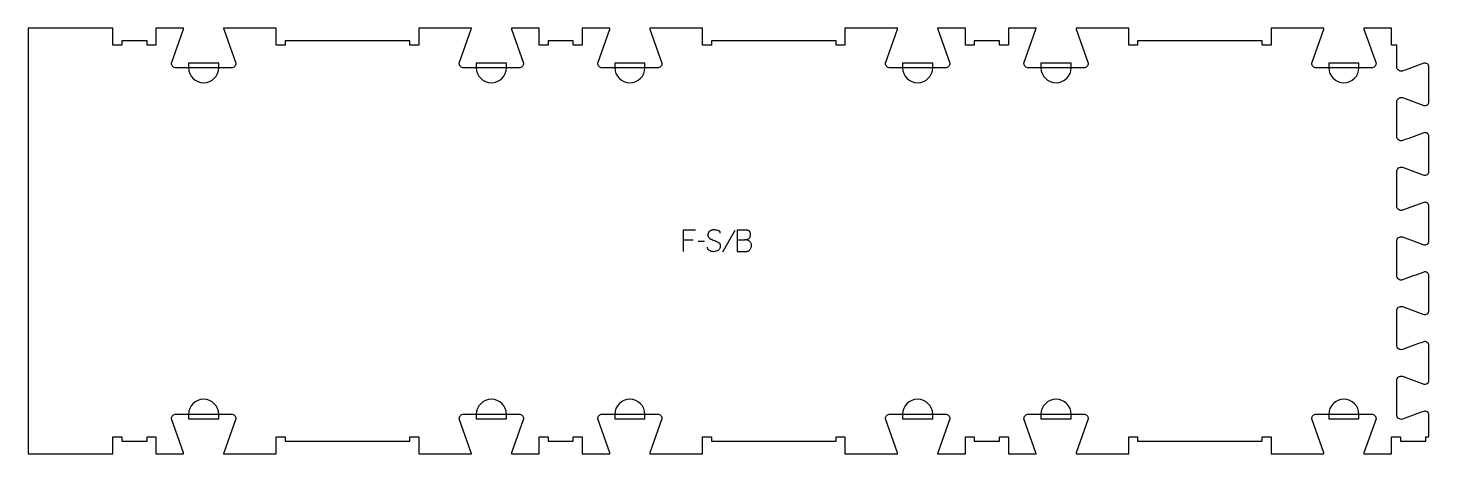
# Model space of a CAD drawing. Extents: x 0 to 1972, y 0 to 600.
import ezdxf

# ---------------------------------------------------------------- set-up
doc = ezdxf.new("R2010")
doc.units = 0
for name, color, linetype in [('1_ANYTOOL_1MMDEEP_LABELS_S', 2, 'CONTINUOUS'), ('4_ANYTOOL_CUTTHROUGH_OUTSI', 5, 'CONTINUOUS'), ('5_ANYTOOL_HALF_MILL_9MM_IN', 3, 'CONTINUOUS')]:
    doc.layers.add(name, color=color, linetype=linetype)

msp = doc.modelspace()

# ---------------------------------------------------------------- linework, layer by layer
at = {"layer": '1_ANYTOOL_1MMDEEP_LABELS_S'}
for p, q in [((936.519828, 301.090952), (922.034113, 301.090952)), ((952.334113, 298.948095), (943.548399, 298.862381)), ((994.891256, 314.590952), (977.705542, 283.819524))]:
    msp.add_line(p, q, dxfattribs=at)
msp.add_lwpolyline([(939.691256, 315.062381), (922.034113, 315.062381), (922.034113, 285.062381)], dxfattribs=at)
for points in [[(974.57697, 310.476667, 0.071867), (974.383857, 311.813273, 0.100684), (973.757328, 312.994524, 0.047558), (973.282774, 313.470974, 0.038563), (972.732774, 313.859702, 0.037928), (972.035586, 314.20717, 0.026634), (971.298399, 314.462381, 0.028461), (968.275066, 315.148364, 0.041577), (965.191256, 315.405238, 0.036938), (963.688896, 315.294098, 0.041531), (962.223399, 314.949881, 0.041583), (960.846022, 314.372672, 0.038125), (959.57697, 313.583809, 0.057611), (958.506818, 312.591905, 0.065808), (957.712685, 311.371309, 0.06469), (957.235189, 309.911755, 0.046778), (957.091256, 308.376667, 0.052235), (957.253612, 306.826824, 0.075448), (957.798399, 305.376667, 0.076671), (958.714491, 304.203614, 0.061023), (959.919828, 303.319524, 0.021951), (962.948682, 301.792178, 0.018213), (966.091256, 300.512381, -0.02405), (969.192741, 299.206919, -0.02981), (972.134113, 297.576667, -0.068439), (973.275415, 296.610736, -0.079282), (974.084113, 295.358809, -0.076308), (974.509113, 293.780127, -0.047772), (974.534113, 292.133809, -0.046243), (974.240879, 290.45285, -0.06359), (973.591256, 288.882024, -0.064671), (972.618432, 287.597835, -0.057073), (971.362685, 286.583809, -0.067522), (968.394376, 285.220899, -0.070793), (965.169828, 284.719524, -0.064027), (962.030812, 285.082039, -0.070447), (959.105542, 286.262381, -0.054374), (957.947125, 287.112014, -0.074742), (957.048399, 288.223095, -0.075199), (956.525392, 289.529474, -0.057737), (956.362685, 290.933809)], [(998.319828, 301.390952), (1008.862685, 301.519524, 0.046847), (1011.811387, 301.995972, 0.060102), (1014.584113, 303.083809, 0.086388), (1015.690815, 303.953936, 0.076384), (1016.46447, 305.135595, 0.070405), (1016.961939, 306.823345, 0.036531), (1017.091256, 308.590952, 0.031885), (1016.999635, 310.02621, 0.051083), (1016.673399, 311.422202, 0.053001), (1016.165112, 312.508761, 0.064647), (1015.419828, 313.444524, 0.064346), (1014.446536, 314.170088, 0.050037), (1013.330542, 314.657917, 0.048317), (1011.885986, 314.974199, 0.029756), (1010.405542, 315.062381), (998.319828, 315.062381)], [(998.319828, 315.062381), (998.319828, 285.062381), (1008.005542, 285.062381), (1010.534113, 284.976667, 0.048381), (1012.213007, 285.080582, 0.066146), (1013.818042, 285.560595, 0.067079), (1015.181805, 286.409266, 0.057042), (1016.298399, 287.569524, 0.037099), (1017.193071, 288.940765, 0.042913), (1017.857328, 290.435595, 0.043052), (1018.248488, 291.991243, 0.040094), (1018.37697, 293.590952, 0.045096), (1018.214599, 295.387569, 0.070597), (1017.648399, 297.089167, 0.073303), (1016.722421, 298.418205, 0.067093), (1015.462685, 299.440952, 0.063103), (1012.288175, 300.865898, 0.053716), (1008.862685, 301.519524)]]:
    msp.add_lwpolyline(points, format="xyb", dxfattribs=at)
at = {"layer": '4_ANYTOOL_CUTTHROUGH_OUTSI'}
msp.add_lwpolyline([(208.203, 543.5, -0.414214), (201.953, 549.75, -0.084368), (201.967035, 549.832588), (218.866148, 598.116195, 0.061178), (219.097563, 599.5), (180, 599.5), (180, 575.75, -0.414214), (179.75, 575.5), (167.75, 575.5, -0.414214), (167.5, 575.75), (167.5, 581.5), (132, 581.5), (132, 575.75, -0.414214), (131.75, 575.5), (119.75, 575.5, -0.414214), (119.5, 575.75), (119.5, 599.5), (0, 599.5), (0, 0), (119.5, 0), (119.5, 23.75, -0.414214), (119.75, 24), (131.75, 24, -0.414214), (132, 23.75), (132, 18), (167.5, 18), (167.5, 23.75, -0.414214), (167.75, 24), (179.75, 24, -0.414214), (180, 23.75), (180, 0), (219.097563, 0, 0.061784), (218.862569, 1.39487), (201.967035, 49.667412, -0.084368), (201.953, 49.75, -0.414214), (208.203, 56), (286.203, 56, -0.414214), (292.453, 49.75, -0.084368), (292.438965, 49.667412), (275.539852, 1.383805, 0.061178), (275.308437, 0), (349.5, 0), (349.5, 23.75, -0.414214), (349.75, 24), (361.75, 24, -0.414214), (362, 23.75), (362, 18), (537.5, 18), (537.5, 23.75, -0.414214), (537.75, 24), (549.75, 24, -0.414214), (550, 23.75), (550, 0), (599.75, 0), (624.191563, 0, 0.061784), (623.956569, 1.39487), (607.061035, 49.667412, -0.084368), (607.047, 49.75, -0.414214), (613.297, 56), (691.297, 56, -0.414214), (697.547, 49.75, -0.084368), (697.532965, 49.667412), (680.633852, 1.383805, 0.061178), (680.402437, 0), (719.5, 0), (719.5, 23.75, -0.414214), (719.75, 24), (731.75, 24, -0.414214), (732, 23.75), (732, 18), (767.5, 18), (767.5, 23.75, -0.414214), (767.75, 24), (779.75, 24, -0.414214), (780, 23.75), (780, 0), (819.097563, 0, 0.061784), (818.862569, 1.39487), (801.967035, 49.667412, -0.084368), (801.953, 49.75, -0.414214), (808.203, 56), (886.203, 56, -0.414214), (892.453, 49.75, -0.084368), (892.438965, 49.667412), (875.539852, 1.383805, 0.061178), (875.308437, 0), (949.5, 0), (949.5, 23.75, -0.414214), (949.75, 24), (961.75, 24, -0.414214), (962, 23.75), (962, 18), (1137.5, 18), (1137.5, 23.75, -0.414214), (1137.75, 24), (1149.75, 24, -0.414214), (1150, 23.75), (1150, 0), (1199.75, 0), (1224.191563, 0, 0.061784), (1223.956569, 1.39487), (1207.061035, 49.667412, -0.084368), (1207.047, 49.75, -0.414214), (1213.297, 56), (1291.297, 56, -0.414214), (1297.547, 49.75, -0.084368), (1297.532965, 49.667412), (1280.633852, 1.383805, 0.061178), (1280.402437, 0), (1319.5, 0), (1319.5, 23.75, -0.414214), (1319.75, 24), (1331.75, 24, -0.414214), (1332, 23.75), (1332, 18), (1367.5, 18), (1367.5, 23.75, -0.414214), (1367.75, 24), (1379.75, 24, -0.414214), (1380, 23.75), (1380, 0), (1419.097563, 0, 0.061784), (1418.862569, 1.39487), (1401.967035, 49.667412, -0.084368), (1401.953, 49.75, -0.414214), (1408.203, 56), (1486.203, 56, -0.414214), (1492.453, 49.75, -0.084368), (1492.438965, 49.667412), (1475.539852, 1.383805, 0.061178), (1475.308437, 0), (1499.75, 0), (1549.5, 0), (1549.5, 23.75, -0.414214), (1549.75, 24), (1561.75, 24, -0.414214), (1562, 23.75), (1562, 18), (1737.5, 18), (1737.5, 23.75, -0.414214), (1737.75, 24), (1749.75, 24, -0.414214), (1750, 23.75), (1750, 0), (1824.191563, 0, 0.061784), (1823.956569, 1.39487), (1807.061035, 49.667412, -0.084368), (1807.047, 49.75, -0.414214), (1813.297, 56), (1891.297, 56, -0.414214), (1897.547, 49.75, -0.084368), (1897.532965, 49.667412), (1880.633852, 1.383805, 0.061178), (1880.402437, 0), (1919.5, 0), (1919.5, 23.75, -0.414214), (1919.75, 24), (1931.75, 24, -0.414214), (1932, 23.75), (1932, 18), (1967.5, 18), (1967.5, 23.75, -0.414214), (1967.75, 24), (1972.110808, 24), (1972.110808, 54.502619, 0.237079), (1969.793159, 59.115804, 0.237104), (1964.708642, 60.009892, -0.000004), (1934.947441, 49.015294, -0.015604), (1934.932645, 49.010347, -0.237079), (1929.405905, 49.98243, -0.237079), (1926.886721, 54.996762), (1926.887177, 103.502847, -0.237079), (1929.406361, 108.517176, -0.237077), (1934.932955, 109.489261, -0.015611), (1934.947756, 109.484312), (1964.72343, 98.484329, 0.236337), (1969.793159, 99.383351, 0.237079), (1972.110808, 103.996536), (1972.111264, 152.502621, 0.237079), (1969.793615, 157.115804, 0.237104), (1964.709098, 158.009892, -0.000004), (1934.947896, 147.015294, -0.015604), (1934.933101, 147.010347, -0.237079), (1929.406361, 147.98243, -0.237079), (1926.887177, 152.996762), (1926.887633, 201.502847, -0.237079), (1929.406817, 206.517176, -0.237077), (1934.93341, 207.489261, -0.015611), (1934.948212, 207.484312, 0.000004), (1964.723885, 196.484329, 0.236337), (1969.793615, 197.383351, 0.237079), (1972.111264, 201.996536), (1972.11172, 250.502621, 0.237079), (1969.79407, 255.115804, 0.237104), (1964.709554, 256.009892, -0.000004), (1934.948352, 245.015294, -0.015604), (1934.933557, 245.010347, -0.237079), (1929.406817, 245.98243, -0.237079), (1926.887633, 250.996762), (1926.888088, 299.502847, -0.237079), (1929.407273, 304.517176, -0.237077), (1934.933866, 305.489261, -0.015611), (1934.948668, 305.484312), (1964.724341, 294.484329, 0.236337), (1969.79407, 295.38335, 0.237079), (1972.11172, 299.996536), (1972.112176, 348.502621, 0.237079), (1969.794526, 353.115804, 0.237104), (1964.71001, 354.009892), (1934.948808, 343.015294, -0.015604), (1934.934013, 343.010347, -0.237079), (1929.407273, 343.98243, -0.237079), (1926.888088, 348.996762), (1926.888544, 397.502847, -0.237079), (1929.407728, 402.517176, -0.237077), (1934.934322, 403.489261, -0.015611), (1934.949123, 403.484312), (1964.724797, 392.484329, 0.236337), (1969.794526, 393.38335, 0.237079), (1972.112176, 397.996536), (1972.112632, 446.502621, 0.237079), (1969.794982, 451.115804, 0.237104), (1964.710466, 452.009892, -0.000004), (1934.949264, 441.015294, -0.015604), (1934.934468, 441.010347, -0.237079), (1929.407728, 441.98243, -0.237079), (1926.888544, 446.996762), (1926.889, 495.502847, -0.237079), (1929.408184, 500.517176, -0.237077), (1934.934778, 501.489261, -0.015611), (1934.949579, 501.484312, 0.000004), (1964.725253, 490.484329, 0.236337), (1969.794982, 491.38335, 0.237079), (1972.112632, 495.996536), (1972.113087, 544.502621, 0.237079), (1969.795438, 549.115804, 0.237104), (1964.710921, 550.009892, -0.000004), (1934.94972, 539.015293, -0.015604), (1934.934924, 539.010347, -0.502397), (1926.889, 544.996761), (1926.889, 575.5), (1919.75, 575.5, -0.414214), (1919.5, 575.75), (1919.5, 599.5), (1880.402437, 599.5, 0.061784), (1880.637431, 598.10513), (1897.532965, 549.832588, -0.084368), (1897.547, 549.75, -0.414214), (1891.297, 543.5), (1813.297, 543.5, -0.414214), (1807.047, 549.75, -0.084368), (1807.061035, 549.832588), (1823.960148, 598.116195, 0.061178), (1824.191563, 599.5), (1750, 599.5), (1750, 575.75, -0.414214), (1749.75, 575.5), (1737.75, 575.5, -0.414214), (1737.5, 575.75), (1737.5, 581.5), (1562, 581.5), (1562, 575.75, -0.414214), (1561.75, 575.5), (1549.75, 575.5, -0.414214), (1549.5, 575.75), (1549.5, 599.5), (1499.75, 599.5), (1475.308437, 599.5, 0.061784), (1475.543431, 598.10513), (1492.438965, 549.832588, -0.084368), (1492.453, 549.75, -0.414214), (1486.203, 543.5), (1408.203, 543.5, -0.414214), (1401.953, 549.75, -0.084368), (1401.967035, 549.832588), (1418.866148, 598.116195, 0.061178), (1419.097563, 599.5), (1380, 599.5), (1380, 575.75, -0.414214), (1379.75, 575.5), (1367.75, 575.5, -0.414214), (1367.5, 575.75), (1367.5, 581.5), (1332, 581.5), (1332, 575.75, -0.414214), (1331.75, 575.5), (1319.75, 575.5, -0.414214), (1319.5, 575.75), (1319.5, 599.5), (1280.402437, 599.5, 0.061784), (1280.637431, 598.10513), (1297.532965, 549.832588, -0.084368), (1297.547, 549.75, -0.414214), (1291.297, 543.5), (1213.297, 543.5, -0.414214), (1207.047, 549.75, -0.084368), (1207.061035, 549.832588), (1223.960148, 598.116195, 0.061178), (1224.191563, 599.5), (1150, 599.5), (1150, 575.75, -0.414214), (1149.75, 575.5), (1137.75, 575.5, -0.414214), (1137.5, 575.75), (1137.5, 581.5), (962, 581.5), (962, 575.75, -0.414214), (961.75, 575.5), (949.75, 575.5, -0.414214), (949.5, 575.75), (949.5, 599.5), (875.308437, 599.5, 0.061784), (875.543431, 598.10513), (892.438965, 549.832588, -0.084368), (892.453, 549.75, -0.414214), (886.203, 543.5), (808.203, 543.5, -0.414214), (801.953, 549.75, -0.084368), (801.967035, 549.832588), (818.866148, 598.116195, 0.061178), (819.097563, 599.5), (780, 599.5), (780, 575.75, -0.414214), (779.75, 575.5), (767.75, 575.5, -0.414214), (767.5, 575.75), (767.5, 581.5), (732, 581.5), (732, 575.75, -0.414214), (731.75, 575.5), (719.75, 575.5, -0.414214), (719.5, 575.75), (719.5, 599.5), (680.402437, 599.5, 0.061784), (680.637431, 598.10513), (697.532965, 549.832588, -0.084368), (697.547, 549.75, -0.414214), (691.297, 543.5), (613.297, 543.5, -0.414214), (607.047, 549.75, -0.084368), (607.061035, 549.832588), (623.960148, 598.116195, 0.061178), (624.191563, 599.5), (550, 599.5), (550, 575.75, -0.414214), (549.75, 575.5), (537.75, 575.5, -0.414214), (537.5, 575.75), (537.5, 581.5), (362, 581.5), (362, 575.75, -0.414214), (361.75, 575.5), (349.75, 575.5, -0.414214), (349.5, 575.75), (349.5, 599.5), (275.308437, 599.5, 0.061784), (275.543431, 598.10513), (292.438965, 549.832588, -0.084368), (292.453, 549.75, -0.414214), (286.203, 543.5)], format="xyb", close=True, dxfattribs=at)
at = {"layer": '5_ANYTOOL_HALF_MILL_9MM_IN'}
for points in [[(225.953, 543.75, 1), (268.453, 543.75), (268.453, 550), (225.953, 550)], [(631.047, 543.75, 1), (673.547, 543.75), (673.547, 550), (631.047, 550)], [(825.953, 543.75, 1), (868.453, 543.75), (868.453, 550), (825.953, 550)], [(1231.047, 543.75, 1), (1273.547, 543.75), (1273.547, 550), (1231.047, 550)], [(1425.953, 543.75, 1), (1468.453, 543.75), (1468.453, 550), (1425.953, 550)], [(1831.047, 544), (1831.047, 543.75, 1), (1873.547, 543.75), (1873.547, 550), (1831.047, 550)], [(268.453, 55.5), (268.453, 55.75, 1), (225.953, 55.75), (225.953, 49.5), (268.453, 49.5)], [(673.547, 55.5), (673.547, 55.75, 1), (631.047, 55.75), (631.047, 49.5), (673.547, 49.5)], [(868.453, 55.5), (868.453, 55.75, 1), (825.953, 55.75), (825.953, 49.5), (868.453, 49.5)], [(1273.547, 55.5), (1273.547, 55.75, 1), (1231.047, 55.75), (1231.047, 49.5), (1273.547, 49.5)], [(1468.453, 55.5), (1468.453, 55.75, 1), (1425.953, 55.75), (1425.953, 49.5), (1468.453, 49.5)], [(1873.547, 55.75, 1), (1831.047, 55.75), (1831.047, 49.5), (1873.547, 49.5)]]:
    msp.add_lwpolyline(points, format="xyb", close=True, dxfattribs=at)

doc.saveas('drawing.dxf')
